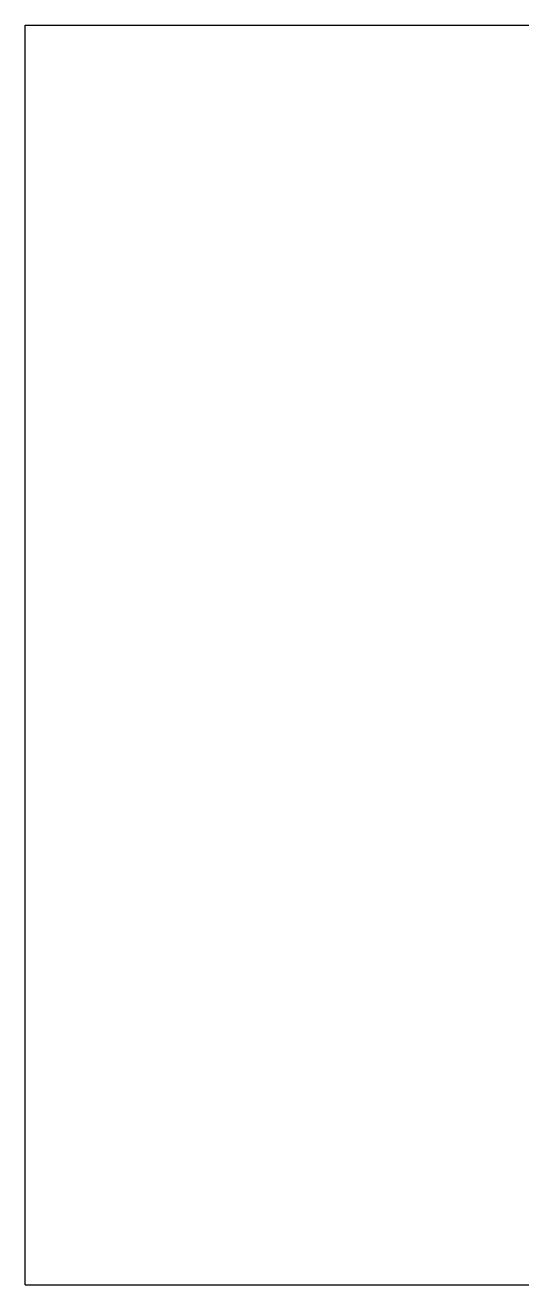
# Model space of a CAD drawing. Header units: metres. Extents: x 0 to 2, y 0 to 5.
import ezdxf

# ---------------------------------------------------------------- set-up
doc = ezdxf.new("R2010")
doc.units = ezdxf.units.M

# ---------------------------------------------------------------- blocks, each defined once
blk = doc.blocks.new('Cap')
for p, q in [((0, 0), (0, 5)), ((0, 5), (2, 5)), ((0, 0), (2, 0))]:
    blk.add_line(p, q)

msp = doc.modelspace()

# ---------------------------------------------------------------- block references
msp.add_blockref('Cap', (0, 0))

doc.saveas('drawing.dxf')
